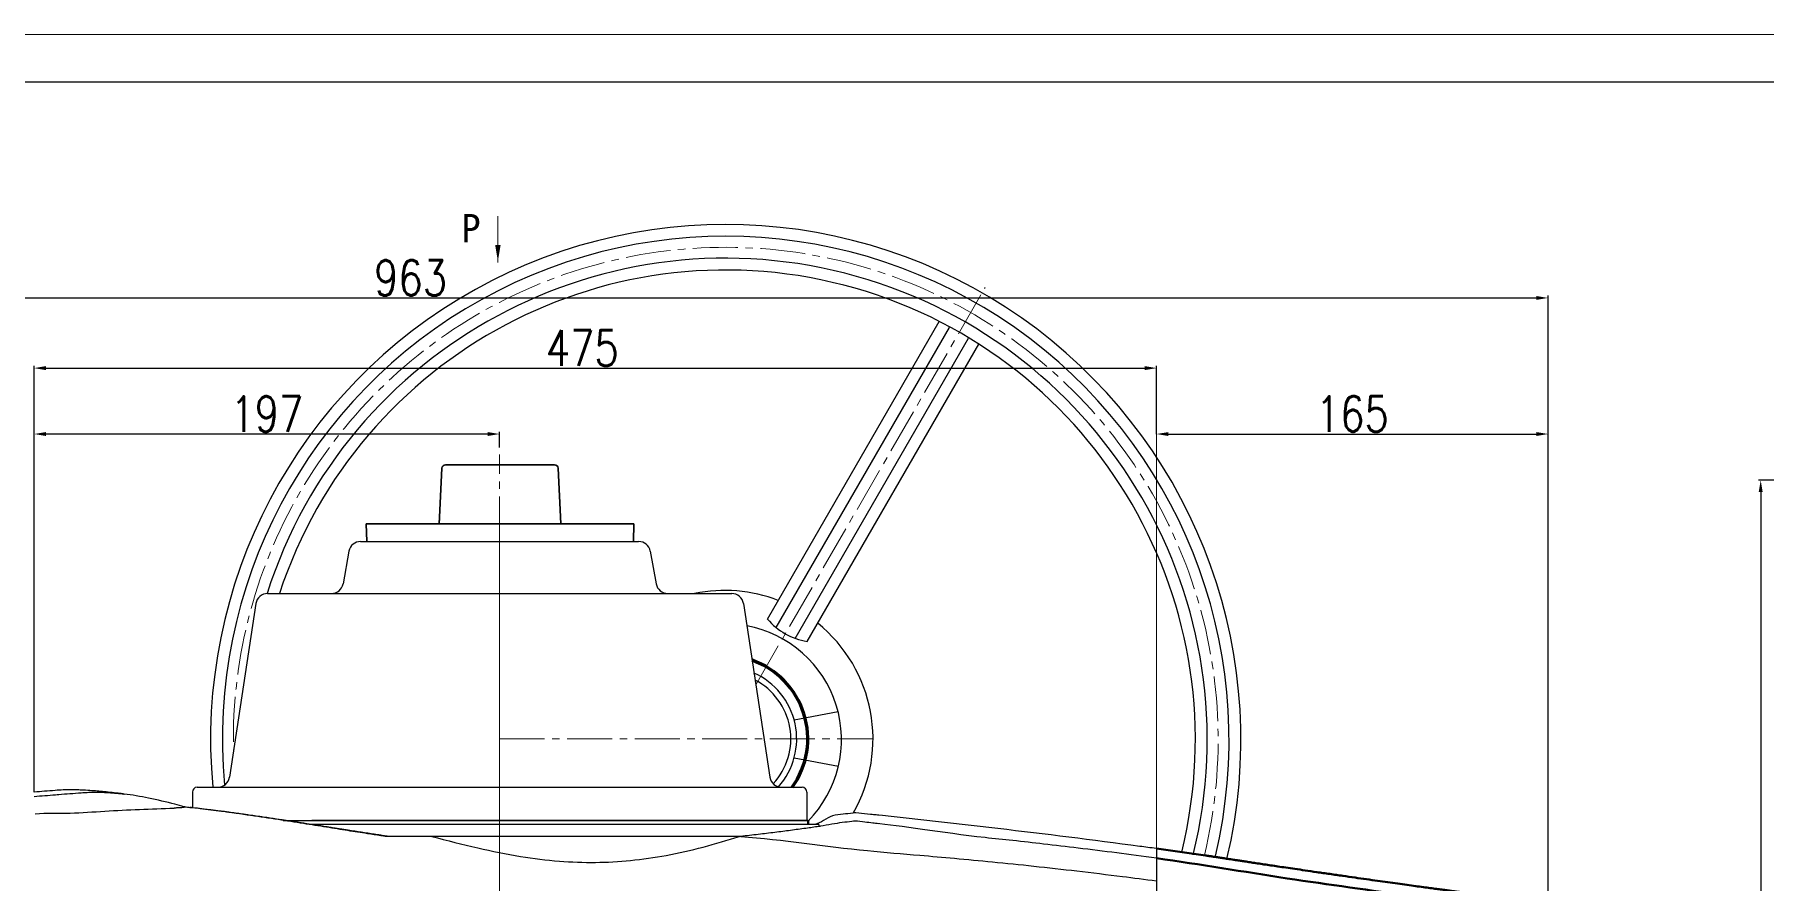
# Model space of a CAD drawing. Header units: millimetres. Extents: x 1758 to 4202, y 581 to 2263.
# Drawn here: x 2433 to 3165, y 1905 to 2263 of the extents above; entities that cross this region are included whole.
import ezdxf

# ---------------------------------------------------------------- set-up
doc = ezdxf.new("R2010")
doc.units = ezdxf.units.MM
for name, pattern in [('ACAD_ISO02W100', [15, 12, -3]), ('CENTER', [50.8, 31.75, -6.35, 6.35, -6.35]), ('CENTER2', [28.575, 19.05, -3.175, 3.175, -3.175])]:
    doc.linetypes.add(name, pattern=pattern)
doc.layers.add('1', color=6, linetype='ACAD_ISO02W100')
for name, color, linetype, lineweight in [('1CEN', 4, 'CENTER2', 9), ('center', 1, 'CENTER', 9), ('CU', 7, 'Continuous', 30), ('Layer4', 7, 'Continuous', 60), ('尺寸', 3, 'Continuous', 9), ('尺寸线', 3, 'Continuous', 15), ('标注', 3, 'Continuous', 13), ('粗实线', 7, 'Continuous', 40), ('细实线', 3, 'Continuous', 13)]:
    doc.layers.add(name, color=color, linetype=linetype, lineweight=lineweight)
doc.styles.add('01', font='txt.shx')
doc.styles.add('STYLE1', font='txt.shx', dxfattribs={"width": 0.8, "height": 3, "bigfont": 'gbcbig.shx'})
doc.dimstyles.new('工程标注', dxfattribs={"dimtxt": 6, "dimasz": 5, "dimexe": 1, "dimexo": 0, "dimgap": 1, "dimtad": 1, "dimdec": 0, "dimdsep": 46, "dimtxsty": 'STYLE1', "dimcen": 1, "dimclrd": 256, "dimclrt": 256, "dimadec": 0, "dimazin": 2, "dimtfac": 1, "dimtdec": 0, "dimtmove": 0, "dimatfit": 3, "dimfxl": 0, "dimtolj": 1, "dimarcsym": 0})

# ---------------------------------------------------------------- blocks, each defined once
blk = doc.blocks.new('*D10')
at = {"layer": 'DEFPOINTS', "color": 0, "ltscale": 10, "transparency": 16777216}
for p in [(2433, 2094.16), (2630, 2088.4), (2433, 1942.64)]:
    blk.add_point(p, dxfattribs=at)
at = {"layer": '尺寸线', "color": 0, "lineweight": -2, "ltscale": 10, "transparency": 16777216}
for p, q in [((2433, 1942.64), (2433, 2095.16)), ((2630, 2088.4), (2630, 2095.16))]:
    blk.add_line(p, q, dxfattribs=at)
at = {"layer": '尺寸线', "lineweight": -2, "ltscale": 10, "transparency": 16777216}
blk.add_line((2625, 2094.16), (2438, 2094.16), dxfattribs=at)
at = {"layer": '尺寸线', "ltscale": 10, "transparency": 16777216}
for points in [[(2438, 2094.99), (2438, 2093.33), (2433, 2094.16)], [(2625, 2094.99), (2625, 2093.33), (2630, 2094.16)]]:
    blk.add_solid(points, dxfattribs=at)
at = {"layer": '尺寸线', "ltscale": 10, "transparency": 16777216, "insert": (2531.5, 2102.66), "char_height": 3, "attachment_point": 5, "style": 'STYLE1'}
blk.add_mtext('\\A1;{\\H5x;197}', dxfattribs=at)
blk = doc.blocks.new('*D11')
at = {"layer": 'DEFPOINTS', "color": 0, "ltscale": 10, "transparency": 16777216}
for p in [(2908, 2094.16), (3073.65, 2094.16), (3073.65, 2094.16)]:
    blk.add_point(p, dxfattribs=at)
at = {"layer": '尺寸线', "color": 0, "lineweight": -2, "ltscale": 10, "transparency": 16777216}
for p, q in [((2908, 2094.16), (2908, 2095.16)), ((3073.65, 2094.16), (3073.65, 2095.16))]:
    blk.add_line(p, q, dxfattribs=at)
at = {"layer": '尺寸线', "lineweight": -2, "ltscale": 10, "transparency": 16777216}
blk.add_line((2913, 2094.16), (3068.65, 2094.16), dxfattribs=at)
at = {"layer": '尺寸线', "ltscale": 10, "transparency": 16777216}
for points in [[(2913, 2094.99), (2913, 2093.33), (2908, 2094.16)], [(3068.65, 2094.99), (3068.65, 2093.33), (3073.65, 2094.16)]]:
    blk.add_solid(points, dxfattribs=at)
at = {"layer": '尺寸线', "ltscale": 10, "transparency": 16777216, "insert": (2990.82, 2102.66), "char_height": 3, "attachment_point": 5, "style": 'STYLE1'}
blk.add_mtext('\\A1;{\\H5x;165}', dxfattribs=at)
blk = doc.blocks.new('*D12')
at = {"layer": 'DEFPOINTS', "color": 0, "ltscale": 10, "transparency": 16777216}
for p in [(2908, 2122.05), (2433, 2095.16), (2908, 2095.16)]:
    blk.add_point(p, dxfattribs=at)
at = {"layer": '尺寸线', "color": 0, "lineweight": -2, "ltscale": 10, "transparency": 16777216}
for p, q in [((2433, 2095.16), (2433, 2123.05)), ((2908, 2095.16), (2908, 2123.05))]:
    blk.add_line(p, q, dxfattribs=at)
at = {"layer": '尺寸线', "lineweight": -2, "ltscale": 10, "transparency": 16777216}
blk.add_line((2438, 2122.05), (2903, 2122.05), dxfattribs=at)
at = {"layer": '尺寸线', "ltscale": 10, "transparency": 16777216}
for points in [[(2438, 2122.89), (2438, 2121.22), (2433, 2122.05)], [(2903, 2122.89), (2903, 2121.22), (2908, 2122.05)]]:
    blk.add_solid(points, dxfattribs=at)
at = {"layer": '尺寸线', "ltscale": 10, "transparency": 16777216, "insert": (2664.96, 2130.55), "char_height": 3, "attachment_point": 5, "style": 'STYLE1'}
blk.add_mtext('\\A1;{\\H5x;475}', dxfattribs=at)
blk = doc.blocks.new('*D15')
at = {"layer": 'DEFPOINTS', "color": 0, "ltscale": 10, "transparency": 16777216}
for p in [(3209.93, 2074.59), (3163.62, 1529.01), (3518.17, 1529.01)]:
    blk.add_point(p, dxfattribs=at)
at = {"layer": '尺寸线', "color": 0, "lineweight": -2, "ltscale": 10, "transparency": 16777216}
for p, q in [((3209.93, 2074.59), (3162.62, 2074.59)), ((3518.17, 1529.01), (3162.62, 1529.01))]:
    blk.add_line(p, q, dxfattribs=at)
at = {"layer": '尺寸线', "lineweight": -2, "ltscale": 10, "transparency": 16777216}
blk.add_line((3163.62, 2069.59), (3163.62, 1534.01), dxfattribs=at)
at = {"layer": '尺寸线', "ltscale": 10, "transparency": 16777216}
for points in [[(3162.78, 2069.59), (3164.45, 2069.59), (3163.62, 2074.59)], [(3162.78, 1534.01), (3164.45, 1534.01), (3163.62, 1529.01)]]:
    blk.add_solid(points, dxfattribs=at)
at = {"layer": '尺寸线', "ltscale": 10, "transparency": 16777216, "insert": (3155.12, 1801.8), "char_height": 3, "attachment_point": 5, "rotation": 90, "style": 'STYLE1'}
blk.add_mtext('\\A1;{\\H5x;546}', dxfattribs=at)
blk = doc.blocks.new('*D23')
at = {"layer": 'DEFPOINTS', "color": 0, "ltscale": 10, "transparency": 16777216}
for p in [(3073.65, 2151.74), (2110.95, 2095.16), (3073.65, 1889.99)]:
    blk.add_point(p, dxfattribs=at)
at = {"layer": '尺寸', "color": 0, "lineweight": -2, "ltscale": 10, "transparency": 16777216}
for p, q in [((2110.95, 2095.16), (2110.95, 2152.74)), ((3073.65, 1889.99), (3073.65, 2152.74))]:
    blk.add_line(p, q, dxfattribs=at)
at = {"layer": '尺寸', "lineweight": -2, "ltscale": 10, "transparency": 16777216}
blk.add_line((2115.95, 2151.74), (3068.65, 2151.74), dxfattribs=at)
at = {"layer": '尺寸', "ltscale": 10, "transparency": 16777216}
for points in [[(2115.95, 2152.57), (2115.95, 2150.91), (2110.95, 2151.74)], [(3068.65, 2152.57), (3068.65, 2150.91), (3073.65, 2151.74)]]:
    blk.add_solid(points, dxfattribs=at)
at = {"layer": '尺寸', "ltscale": 10, "transparency": 16777216, "insert": (2592.3, 2160.24), "char_height": 3, "attachment_point": 5, "style": 'STYLE1'}
blk.add_mtext('\\A1;{\\H5x;963}', dxfattribs=at)

msp = doc.modelspace()

# ---------------------------------------------------------------- linework, layer by layer
for p, q in [((1782.957, 2243.164), (4181.843, 2243.164)), ((2743.307, 2015.861), (2816.016, 2141.796)), ((2747.011, 2012.275), (2820.346, 2139.296)), ((2755.114, 2007.711), (2828.429, 2134.696)), ((2760.13, 2006.399), (2832.759, 2132.196)), ((2754.629, 1973.193), (2773.212, 1976.693)), ((2754.629, 1957.193), (2773.391, 1953.693))]:
    msp.add_line(p, q)
at = {"ltscale": 10}
for p, q in [((2566.251, 2044.587), (2563.743, 2030.799)), ((2571.17, 2048.693), (2688.824, 2048.693)), ((2693.743, 2044.587), (2696.251, 2030.799)), ((2526.85, 2022.446), (2515.644, 1948.939)), ((2531.793, 2026.693), (2728.201, 2026.693)), ((2733.144, 2022.446), (2744.35, 1948.939)), ((2499.997, 1942.693), (2499.997, 1936.012)), ((2501.997, 1944.693), (2757.997, 1944.693)), ((2759.997, 1942.693), (2759.997, 1930.693)), ((2539.029, 1930.693), (2759.997, 1930.693))]:
    msp.add_line(p, q, dxfattribs=at)
at = {"color": 7, "linetype": 'Continuous'}
for p, q in [((2441.9, 1943.353), (2441.912, 1943.354)), ((2471.018, 1941.852), (2471.052, 1941.848)), ((2498.858, 1936.122), (2499.477, 1936.097)), ((2538.348, 1930.693), (2760.498, 1930.693)), ((2760.499, 1930.693), (2550.591, 1930.693)), ((2764.997, 1928.893), (2550.591, 1928.893)), ((2579.896, 1924.351), (2579.713, 1924.378)), ((2731.992, 1923.893), (2581.701, 1923.893)), ((2907.997, 1918.796), (2907.997, 1686.375))]:
    msp.add_line(p, q, dxfattribs=at)
for centre, radius, start, end in [((2725.672, 1964.822), 218, 346.64214, 185.298015), ((2725.672, 1964.822), 213, 346.64214, 185.183491), ((2725.672, 1964.822), 203.7, 346.157978, 162.319119), ((2725.672, 1964.822), 198.7, 346.157978, 161.857729), ((2725.197, 1965.193), 62.8, 68.839229, 101.678351), ((2725.672, 1964.822), 49, 315.294982, 79.520772), ((2764.75, 2034.298), 28.279, 220.689423, 260.596709), ((2725.197, 1965.193), 62.8, 330.008984, 51.160771), ((2725.197, 1965.193), 30.5, 318.234926, 65.951226), ((2725.197, 1965.193), 28, 317.206471, 62.600125)]:
    msp.add_arc(centre, radius, start, end)
at = {"ltscale": 10}
for centre, radius, start, end in [((2571.17, 2043.693), 5, 90, 169.695154), ((2688.824, 2043.693), 5, 10.304846, 90), ((2558.824, 2031.693), 5, 270, 349.695154), ((2701.17, 2031.693), 5, 190.304846, 270), ((2531.793, 2021.693), 5, 90, 171.332613), ((2728.201, 2021.693), 5, 8.667387, 90), ((2510.701, 1949.693), 5, 270, 351.332613), ((2749.293, 1949.693), 5, 188.667387, 270), ((2501.997, 1942.693), 2, 90, 180), ((2757.997, 1942.693), 2, 0, 90)]:
    msp.add_arc(centre, radius, start, end, dxfattribs=at)
at = {"color": 7, "linetype": 'Continuous'}
msp.add_arc((2769.997, 1928.893), 5, 180, 189.311621, dxfattribs=at)
for points, start_tangent, end_tangent in [([(2441.9, 1943.353), (2432.997, 1942.637)], (-0.996555, -0.0829343), (-0.9962154, -0.0869188)), ([(2432.997, 1940.826), (2442.064, 1941.553)], (0.99615, 0.0876648), (0.9966731, 0.0815032)), ([(2452.988, 1943.507), (2450.919, 1943.578), (2445.362, 1943.557), (2441.912, 1943.354)], (-0.9990958, 0.0425152), (-0.996576, -0.0826812)), ([(2442.064, 1941.553), (2443.455, 1941.666)], (0.9966731, 0.0815032), (0.9967526, 0.0805245)), ([(2443.455, 1941.666), (2452.935, 1942.401)], (0.9967526, 0.0805245), (0.9972581, 0.0740017)), ([(2452.935, 1942.401), (2455.463, 1942.553), (2458.198, 1942.626), (2461.17, 1942.604), (2464.411, 1942.467), (2467.948, 1942.191), (2471.018, 1941.852)], (0.9970684, 0.0765159), (0.9923458, -0.1234903)), ([(2471.052, 1941.848), (2469.383, 1942.053), (2462.733, 1942.787), (2456.639, 1943.303), (2452.988, 1943.507)], (-0.9923203, 0.1236948), (-0.9990958, 0.0425152)), ([(2492.619, 1937.517), (2481.457, 1940.119), (2471.018, 1941.853)], (-0.9682583, 0.2499518), (-0.9923399, 0.1235376)), ([(2433.434, 1933.5), (2448.241, 1933.784), (2462.947, 1934.622), (2477.599, 1935.326), (2492.232, 1935.902)], (0.9975005, 0.0706589), (0.999387, 0.0350083)), ([(2495.611, 1936.088), (2495.176, 1936.053), (2494.702, 1936.02), (2494.177, 1935.989), (2493.594, 1935.958), (2492.947, 1935.93), (2492.228, 1935.902)], (-0.9958395, -0.0911242), (-0.999387, -0.0350091)), ([(2496.489, 1936.493), (2492.619, 1937.517)], (-0.9653723, 0.2608759), (-0.9682583, 0.2499518)), ([(2496.837, 1936.401), (2496.947, 1936.352), (2496.384, 1936.172), (2496.012, 1936.127), (2495.611, 1936.088)], (0.97022, -0.2422253), (-0.9958395, -0.0911242)), ([(2496.653, 1936.449), (2496.489, 1936.493)], (-0.9652679, 0.2612622), (-0.9653724, 0.2608759)), ([(2496.652, 1936.444), (2496.841, 1936.425)], (0.9948466, -0.1013914), (0.994798, -0.1018669)), ([(2496.838, 1936.399), (2496.653, 1936.449)], (-0.965152, 0.26169), (-0.9652679, 0.2612622)), ([(2496.841, 1936.425), (2497.983, 1936.306)], (0.994798, -0.1018669), (0.9945094, -0.1046474)), ([(2497.983, 1936.306), (2498.98, 1936.2)], (0.9945094, -0.1046474), (0.9942638, -0.1069554)), ([(2499.518, 1936.142), (2498.885, 1936.122)], (-0.9995267, -0.0307645), (-0.9995177, -0.0310535)), ([(2499.508, 1936.066), (2498.972, 1936.125)], (-0.9939305, 0.1100097), (-0.9940818, 0.1086339)), ([(2498.98, 1936.2), (2499.518, 1936.142)], (0.9942638, -0.1069554), (0.9941338, -0.1081576)), ([(2499.883, 1936.052), (2499.477, 1936.097)], (-0.9940572, 0.1088591), (-0.9941504, 0.1080048)), ([(2500.214, 1935.987), (2499.508, 1936.066)], (-0.9937345, 0.1117668), (-0.9939305, 0.1100097)), ([(2499.518, 1936.142), (2499.864, 1936.052), (2499.882, 1936.047)], (0.9675941, -0.2525109), (0.9673994, -0.2532558)), ([(2500.217, 1936.016), (2499.883, 1936.052)], (-0.9939807, 0.1095554), (-0.9940572, 0.1088591)), ([(2521.029, 1933.338), (2512.215, 1934.525), (2500.206, 1935.962)], (-0.9903987, 0.1382402), (-0.9941938, 0.1076039)), ([(2503.285, 1935.631), (2500.214, 1935.987)], (-0.992929, 0.1187098), (-0.9937345, 0.1117668)), ([(2521.032, 1933.361), (2515.427, 1934.133), (2500.217, 1936.016)], (-0.9902594, 0.1392349), (-0.9939807, 0.1095554)), ([(2579.686, 1924.197), (2574.058, 1925.06), (2565.77, 1926.358), (2556.745, 1927.791), (2546.934, 1929.349), (2536.304, 1931.009), (2524.77, 1932.74), (2512.299, 1934.482), (2503.285, 1935.631)], (-0.9887093, 0.1498466), (-0.992929, 0.1187098)), ([(2532.956, 1931.611), (2523.457, 1932.996), (2521.029, 1933.338)], (-0.9890356, 0.147677), (-0.9903987, 0.1382402)), ([(2532.958, 1931.624), (2521.032, 1933.361)], (-0.988928, 0.148396), (-0.9902594, 0.1392349)), ([(2540.476, 1930.471), (2533.941, 1931.463), (2532.956, 1931.611)], (-0.9884347, 0.1516472), (-0.9890356, 0.147677)), ([(2540.478, 1930.48), (2535.487, 1931.243), (2532.958, 1931.624)], (-0.9883517, 0.1521874), (-0.988928, 0.148396)), ([(2556.26, 1928.011), (2552.76, 1928.561), (2543.691, 1929.976), (2540.476, 1930.471)], (-0.9878668, 0.1553034), (-0.9884347, 0.1516472)), ([(2556.261, 1928.014), (2540.478, 1930.48)], (-0.9878297, 0.1555394), (-0.9883517, 0.1521874)), ([(2579.713, 1924.378), (2576.236, 1924.903), (2568.998, 1926.016), (2561.187, 1927.237), (2556.26, 1928.011)], (-0.9889433, 0.1482942), (-0.9878668, 0.1553034)), ([(2579.713, 1924.378), (2557.709, 1927.786), (2556.261, 1928.014)], (-0.9889457, 0.1482784), (-0.9878297, 0.1555394)), ([(2765.109, 1928.091), (2759.516, 1927.309), (2753.113, 1926.443), (2746.458, 1925.583), (2739.458, 1924.733), (2731.992, 1923.893)], (-0.9901478, -0.1400265), (-0.9942712, -0.1068866)), ([(2765.731, 1928.179), (2765.109, 1928.091)], (-0.9901063, -0.1403196), (-0.9901478, -0.1400265)), ([(2579.868, 1924.17), (2579.686, 1924.197)], (-0.9887268, 0.149731), (-0.9887093, 0.1498466)), ([(2579.896, 1924.351), (2579.713, 1924.378)], (-0.9889632, 0.1481616), (-0.9889457, 0.1482784)), ([(2579.896, 1924.351), (2579.713, 1924.378)], (-0.988967, 0.1481357), (-0.9889433, 0.148294)), ([(2581.703, 1923.893), (2579.868, 1924.17)], (-0.9889094, 0.1485197), (-0.9887268, 0.149731)), ([(2581.729, 1924.077), (2579.896, 1924.351)], (-0.9891441, 0.1469488), (-0.9889607, 0.1481777)), ([(2581.729, 1924.078), (2579.896, 1924.351)], (-0.98921, 0.1465045), (-0.988967, 0.1481357)), ([(2582.98, 1923.893), (2581.729, 1924.078)], (-0.9893801, 0.1453514), (-0.98921, 0.1465045)), ([(2582.972, 1923.893), (2581.729, 1924.077)], (-0.9892762, 0.1460568), (-0.9891441, 0.1469488)), ([(2601.309, 1923.893), (2620.736, 1919.06), (2638.829, 1915.471), (2655.275, 1913.466), (2670.525, 1912.927), (2685.368, 1913.732), (2700.499, 1915.897), (2716.125, 1919.427), (2731.469, 1923.893)], (0.9672419, -0.2538563), (0.9541038, 0.2994762))]:
    msp.add_spline(points, degree=3, dxfattribs=dict(at, start_tangent=start_tangent, end_tangent=end_tangent))
for points, knots in [([(2780.725, 1933.903), (2780.289, 1933.886), (2778.483, 1933.673), (2775.23, 1933.221), (2769.391, 1932.937), (2766.025, 1929.448), (2763.249, 1928.893)], [17.8309539, 17.8309539, 17.8309539, 17.8309539, 19.1413896, 23.2670164, 27.7573383, 36.2507175, 36.2507175, 36.2507175, 36.2507175]), ([(2907.997, 1918.792), (2905.293, 1919.094), (2863.1, 1924.834), (2820.781, 1929.615), (2780.655, 1933.911)], [70.8240491, 70.8240491, 70.8240491, 70.8240491, 77.4985257, 198.5646, 198.5646, 198.5646, 198.5646]), ([(2790.388, 1932.864), (2789.66, 1932.951), (2788.572, 1933.072), (2787.484, 1933.18), (2787.125, 1933.216)], [8.1104459, 8.1104459, 8.1104459, 8.1104459, 10.309293, 11.3951797, 11.3951797, 11.3951797, 11.3951797]), ([(2790.297, 1929.287), (2789.485, 1929.387), (2787.568, 1929.611), (2784.265, 1929.902), (2781.337, 1930.513), (2778.143, 1930.126), (2774.855, 1929.775), (2770.405, 1929.069), (2767.33, 1928.499), (2765.731, 1928.179)], [7.8561511, 7.8561511, 7.8561511, 7.8561511, 10.3101281, 13.6469959, 17.8268107, 19.1422247, 23.2678515, 27.7581734, 32.6504847, 32.6504847, 32.6504847, 32.6504847]), ([(2907.997, 1914.772), (2902.044, 1915.51), (2891.139, 1916.946), (2875.369, 1918.915), (2860.701, 1920.639), (2847.575, 1922.127), (2820.906, 1924.768), (2798.779, 1928.573), (2789.015, 1929.427)], [70.8323785, 70.8323785, 70.8323785, 70.8323785, 87.3405253, 103.829598, 118.5069076, 131.6477754, 143.4600115, 198.8999779, 198.8999779, 198.8999779, 198.8999779]), ([(2731.992, 1923.893), (2749.937, 1922.611), (2775.092, 1918.506), (2805.316, 1916.186), (2822.958, 1914.637), (2838.999, 1913.127), (2856.278, 1911.351), (2874.606, 1909.297), (2891.773, 1907.206), (2902.842, 1905.758), (2907.997, 1905.131)], [0, 0, 0, 0, 53.9709899, 76.301818, 90.9222916, 107.1032616, 124.6365961, 143.0314582, 162.4295504, 176.5198419, 176.5198419, 176.5198419, 176.5198419])]:
    msp.add_open_spline(points, degree=3, knots=knots, dxfattribs=at)
at = {"layer": '1'}
msp.add_arc((2725.197, 1965.193), 51.346, 60, 60.429355, dxfattribs=at)
at = {"layer": '1CEN', "color": 1}
for p, q in [((2738.389, 1988.042), (2835.436, 2156.132)), ((2629.997, 1505.808), (2629.997, 2085.56)), ((2629.997, 1965.193), (2787.997, 1965.193))]:
    msp.add_line(p, q, dxfattribs=at)
msp.add_arc((2725.672, 1964.822), 208.35, 346.425165, 181.252423, dxfattribs=at)
at = {"layer": 'center', "ltscale": 10}
msp.add_line((2629.997, 2061.907), (2629.997, 1884.996), dxfattribs=at)
at = {"layer": 'CU'}
for p, q in [((2604.47, 2056.083), (2605.601, 2079.655)), ((2607.1, 2081.099), (2653.241, 2081.099)), ((2655.871, 2056.099), (2654.739, 2079.671)), ((2604.471, 2056.099), (2604.615, 2059.099)), ((2573.521, 2056.099), (2573.752, 2048.693)), ((2573.521, 2056.099), (2629.997, 2056.099)), ((2629.997, 2056.099), (2686.821, 2056.099)), ((2686.821, 2056.099), (2686.589, 2048.693))]:
    msp.add_line(p, q, dxfattribs=at)
for centre, start, end in [((2607.1, 2079.599), 90, 177.251912), ((2653.241, 2079.599), 2.748088, 90)]:
    msp.add_arc(centre, 1.5, start, end, dxfattribs=at)
at = {"layer": 'Layer4'}
msp.add_arc((2725.197, 1965.193), 35.2, 324.381438, 70.742632, dxfattribs=at)
at = {"layer": '尺寸线', "ltscale": 10}
for p, q in [((2629.997, 2088.401), (2629.997, 2095.16)), ((2907.997, 1918.796), (2907.997, 2095.16))]:
    msp.add_line(p, q, dxfattribs=at)
at = {"layer": '标注'}
msp.add_line((2629.259, 2186.404), (2629.259, 2166.678), dxfattribs=at)
msp.add_solid([(2628.092, 2174.188), (2630.426, 2174.188), (2629.259, 2167.188)], dxfattribs=at)
at = {"layer": '粗实线', "ltscale": 10}
msp.add_line((2760.498, 1930.693), (2760.498, 1928.893), dxfattribs=at)
at = {"layer": '粗实线', "color": 0}
msp.add_line((2907.997, 1918.792), (2928.629, 1915.859), dxfattribs=at)
for points, start_tangent, end_tangent in [([(2907.997, 1914.681), (2963.237, 1906.167), (3016.271, 1898.653), (3068.493, 1891.301)], (0.9901139, -0.1402656), (0.9901087, -0.1403022)), ([(2928.897, 1915.817), (2928.629, 1915.859)], (-0.9883401, 0.1522624), (-0.9883321, 0.1523141)), ([(3050.166, 1898.539), (3049.635, 1898.608), (3049.017, 1898.689), (3048.303, 1898.783), (3047.493, 1898.889), (3046.586, 1899.009), (3045.58, 1899.141), (3044.469, 1899.288), (3043.245, 1899.449), (3041.887, 1899.629), (3040.434, 1899.822), (3038.98, 1900.015), (3037.516, 1900.21), (3036.004, 1900.412), (3034.406, 1900.625), (3032.684, 1900.856), (3030.801, 1901.109), (3028.719, 1901.39), (3026.399, 1901.704), (3023.804, 1902.056), (3020.895, 1902.452), (3017.635, 1902.898), (3013.98, 1903.401), (3010.003, 1903.95), (3005.83, 1904.53), (3001.459, 1905.141), (2996.855, 1905.788), (2991.986, 1906.478), (2986.819, 1907.214), (2981.283, 1908.009), (2975.759, 1908.807), (2970.825, 1909.526), (2966.523, 1910.156), (2962.735, 1910.713), (2959.358, 1911.213), (2956.293, 1911.668), (2953.435, 1912.094), (2950.685, 1912.506), (2948.13, 1912.889), (2945.865, 1913.231), (2943.881, 1913.53), (2942.145, 1913.793), (2940.624, 1914.024), (2939.286, 1914.227), (2938.097, 1914.408), (2937.024, 1914.571), (2936.036, 1914.722), (2935.101, 1914.865), (2934.185, 1915.005), (2933.281, 1915.144), (2932.439, 1915.273), (2931.688, 1915.388), (2931.024, 1915.49), (2930.436, 1915.58), (2929.924, 1915.659), (2929.489, 1915.726), (2929.126, 1915.782), (2928.897, 1915.817)], (-0.991491, 0.1301752), (-0.9883401, 0.1522624))]:
    msp.add_spline(points, degree=3, dxfattribs=dict(at, start_tangent=start_tangent, end_tangent=end_tangent))
at = {"layer": '细实线', "color": 3}
msp.add_line((1757.957, 2263.164), (4201.843, 2263.164), dxfattribs=at)
msp.add_line((1757.957, 2263.164), (4201.843, 2263.164), dxfattribs=at)

# ---------------------------------------------------------------- texts
at = {"layer": '标注', "insert": (2613.816, 2187.275), "char_height": 12, "width": 201.09543, "attachment_point": 1, "style": '01'}
msp.add_mtext('{\\fSimSun|b0|i0|c134|p2;P}', dxfattribs=at)

# ---------------------------------------------------------------- dimensions: what is measured, and where the dimension line sits
at = {"layer": '尺寸', "ltscale": 10}
dim = msp.add_linear_dim(base=(3073.652, 2151.741), p1=(2110.949, 2095.16), p2=(3073.652, 1889.993), text='{\\H5x;<>}', dimstyle='工程标注', dxfattribs=at)
dim.commit()
dim.dimension.update_dxf_attribs({"geometry": '*D23', "text_midpoint": (2592.3, 2160.241)})
at = {"layer": '尺寸线', "ltscale": 10}
dim = msp.add_linear_dim(base=(2907.997, 2122.054), p1=(2432.997, 2095.16), p2=(2907.997, 2095.16), text='{\\H5x;<>}', dimstyle='工程标注', dxfattribs=at)
dim.commit()
dim.dimension.update_dxf_attribs({"geometry": '*D12', "text_midpoint": (2664.957, 2122.054), "dimtype": 160})
for base, p1, p2, text, picture, middle in [((2432.997, 2094.16), (2629.997, 2088.401), (2432.997, 1942.637), '{\\H5x;<>}', '*D10', (2531.497, 2102.66)), ((3073.652, 2094.16), (2907.997, 2094.16), (3073.652, 2094.16), '{\\H5x;165}', '*D11', (2990.824, 2102.66))]:
    dim = msp.add_linear_dim(base=base, p1=p1, p2=p2, text=text, dimstyle='工程标注', dxfattribs=at)
    dim.commit()
    dim.dimension.update_dxf_attribs({"geometry": picture, "text_midpoint": middle})
dim = msp.add_linear_dim(base=(3163.617, 1529.009), p1=(3209.931, 2074.593), p2=(3518.173, 1529.009), angle=90, text='{\\H5x;<>}', dimstyle='工程标注', dxfattribs=at)
dim.commit()
dim.dimension.update_dxf_attribs({"geometry": '*D15', "text_midpoint": (3155.117, 1801.801)})

doc.saveas('drawing.dxf')
